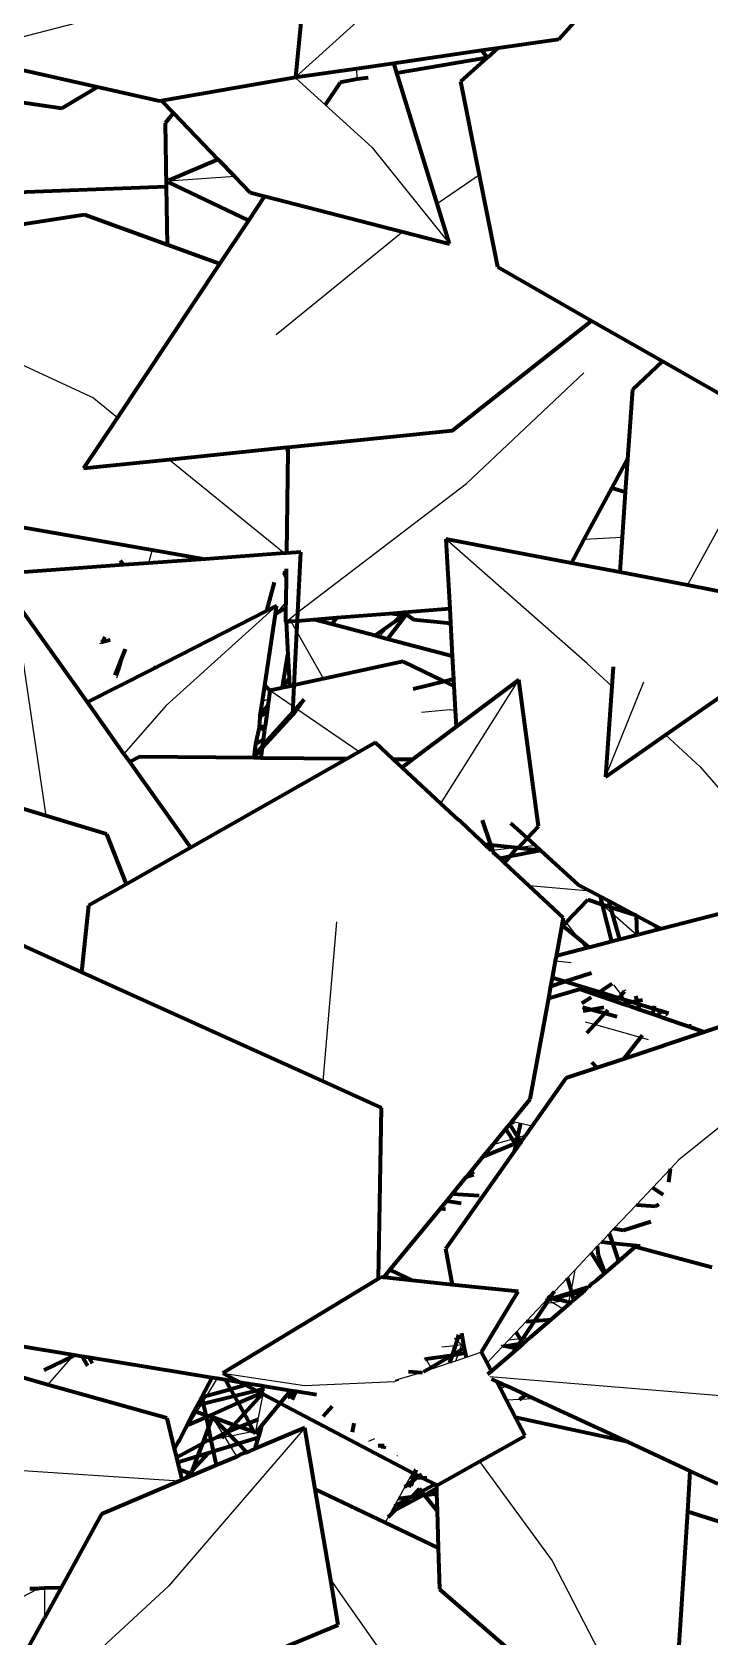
# Model space of a CAD drawing. Header units: millimetres. Extents: x 4307 to 31003, y 2809 to 20009.
# Drawn here: x 7395.3 to 7427.5, y 8134.5 to 8210.6 of the extents above; entities that cross this region are included whole.
import ezdxf

# ---------------------------------------------------------------- set-up
doc = ezdxf.new("R2010")
doc.units = ezdxf.units.MM
doc.layers.add('ProfileEdges', color=7, linetype='Continuous')

msp = doc.modelspace()

# ---------------------------------------------------------------- linework, layer by layer
for p, q in [((7414.005, 8214.081), (7407.831, 8208.481)), ((7407.085, 8213.553), (7391.661, 8209.564)), ((7409.241, 8207.168), (7407.821, 8208.454)), ((7410.744, 8208.388), (7410.73, 8208.902)), ((7410.744, 8208.388), (7410.745, 8208.362)), ((7411.441, 8205.173), (7409.241, 8207.168)), ((7411.441, 8205.173), (7415.128, 8200.581)), ((7404.949, 8203.771), (7401.827, 8203.553)), ((7416.533, 8203.836), (7414.542, 8202.478)), ((7412.908, 8201.153), (7406.905, 8196.274)), ((7398.26, 8193.262), (7391.427, 8196.448)), ((7415.936, 8189.218), (7421.501, 8194.469)), ((7398.26, 8193.262), (7399.382, 8192.351)), ((7401.833, 8190.362), (7407.31, 8185.916)), ((7426.417, 8184.392), (7429.475, 8190.019)), ((7407.937, 8183.113), (7415.936, 8189.218)), ((7421.649, 8180.688), (7414.958, 8186.587)), ((7421.518, 8186.579), (7423.315, 8186.681)), ((7401.032, 8186.077), (7400.86, 8185.443)), ((7396.003, 8173.464), (7394.483, 8183.735)), ((7406.93, 8183.419), (7401.691, 8178.696)), ((7407.363, 8183.598), (7406.872, 8183.027)), ((7407.388, 8182.668), (7407.937, 8183.113)), ((7407.613, 8182.686), (7407.892, 8182.188)), ((7412.336, 8182.537), (7411.794, 8181.95)), ((7412.761, 8182.998), (7412.336, 8182.537)), ((7412.859, 8183.104), (7412.761, 8182.998)), ((7407.892, 8182.188), (7409.148, 8179.952)), ((7399.774, 8181.372), (7399.489, 8180.375)), ((7399.489, 8180.375), (7399.341, 8179.997)), ((7401.159, 8180.58), (7400.934, 8180.36)), ((7421.649, 8180.688), (7422.825, 8179.614)), ((7407.72, 8178.641), (7406.614, 8179.4)), ((7414.716, 8174.049), (7418.41, 8179.907)), ((7422.528, 8175.313), (7424.338, 8179.82)), ((7401.691, 8178.696), (7399.697, 8176.408)), ((7406.256, 8178.902), (7406.561, 8179.014)), ((7407.844, 8178.556), (7407.72, 8178.641)), ((7407.894, 8178.522), (7407.844, 8178.556)), ((7410.85, 8176.493), (7407.894, 8178.522)), ((7413.792, 8178.372), (7415.121, 8178.497)), ((7415.121, 8178.497), (7415.397, 8178.472)), ((7406.113, 8177.651), (7406.378, 8177.676)), ((7425.366, 8177.295), (7427.013, 8175.791)), ((7406.003, 8176.408), (7405.877, 8176.361)), ((7406.215, 8176.486), (7406.003, 8176.408)), ((7427.013, 8175.791), (7432.306, 8169.653)), ((7418.336, 8171.954), (7417.16, 8171.823)), ((7419.194, 8172.049), (7418.387, 8171.949)), ((7421.813, 8169.887), (7418.909, 8170.139)), ((7422.855, 8168.817), (7422.524, 8169.108)), ((7424.003, 8167.802), (7422.855, 8168.817)), ((7409.768, 8168.439), (7409.118, 8160.88)), ((7420.654, 8168.404), (7420.51, 8168.542)), ((7420.705, 8168.355), (7420.654, 8168.404)), ((7421.266, 8167.619), (7420.705, 8168.355)), ((7421.6, 8167.18), (7421.266, 8167.619)), ((7420.153, 8166.587), (7420.891, 8166.514)), ((7423.277, 8164.979), (7422.917, 8165.452)), ((7423.479, 8164.714), (7423.277, 8164.979)), ((7423.563, 8164.604), (7423.479, 8164.714)), ((7423.707, 8164.414), (7423.563, 8164.604)), ((7421.998, 8163.561), (7421.556, 8163.685)), ((7424.178, 8162.954), (7421.998, 8163.561)), ((7425.507, 8164.093), (7425.276, 8163.875)), ((7424.558, 8162.848), (7424.178, 8162.954)), ((7433.325, 8163.079), (7426.003, 8157.146)), ((7418.092, 8158.98), (7418.197, 8158.957)), ((7418.197, 8158.957), (7418.498, 8158.889)), ((7418.498, 8158.889), (7419.053, 8158.764)), ((7418.116, 8158.133), (7417.174, 8157.863)), ((7418.34, 8158.197), (7418.116, 8158.133)), ((7418.386, 8158.21), (7418.34, 8158.197)), ((7418.732, 8158.309), (7418.386, 8158.21)), ((7424.748, 8155.819), (7425.605, 8156.726)), ((7425.605, 8156.726), (7426.003, 8157.146)), ((7416.266, 8156.46), (7416.062, 8156.51)), ((7423.986, 8155.014), (7424.748, 8155.819)), ((7422.922, 8153.888), (7423.986, 8155.014)), ((7422.328, 8153.261), (7422.71, 8153.664)), ((7422.71, 8153.664), (7422.922, 8153.888)), ((7421.066, 8151.926), (7421.846, 8152.75)), ((7421.846, 8152.75), (7422.132, 8153.052)), ((7422.132, 8153.052), (7422.328, 8153.261)), ((7412.126, 8151.719), (7412.323, 8151.535)), ((7420.102, 8150.907), (7420.718, 8151.557)), ((7420.718, 8151.557), (7421.066, 8151.926)), ((7421.066, 8151.926), (7420.888, 8150.983)), ((7419.567, 8150.34), (7419.697, 8150.478)), ((7419.992, 8150.384), (7419.841, 8150.523)), ((7419.992, 8150.384), (7420.51, 8150.481)), ((7420.689, 8150.457), (7420.791, 8150.468)), ((7420.791, 8150.468), (7420.778, 8150.403)), ((7420.849, 8150.775), (7420.791, 8150.468)), ((7420.791, 8150.468), (7421.002, 8150.489)), ((7420.861, 8150.84), (7420.849, 8150.775)), ((7420.888, 8150.983), (7420.861, 8150.84)), ((7418.765, 8149.493), (7419.567, 8150.34)), ((7419.567, 8150.34), (7419.728, 8150.357)), ((7419.728, 8150.357), (7419.992, 8150.384)), ((7420.508, 8150.063), (7419.992, 8150.384)), ((7420.778, 8150.403), (7420.754, 8150.276)), ((7417.922, 8148.601), (7418.286, 8148.986)), ((7418.286, 8148.986), (7418.765, 8149.493)), ((7415.406, 8148.336), (7414.77, 8148.269)), ((7415.357, 8148.697), (7415.483, 8148.58)), ((7415.702, 8148.375), (7415.406, 8148.336)), ((7415.483, 8148.58), (7415.702, 8148.375)), ((7415.702, 8148.375), (7415.593, 8148.085)), ((7415.765, 8148.546), (7415.702, 8148.375)), ((7415.702, 8148.375), (7415.734, 8148.345)), ((7415.797, 8148.377), (7415.734, 8148.345)), ((7415.827, 8148.222), (7415.734, 8148.345)), ((7416.908, 8147.529), (7417.629, 8148.291)), ((7417.666, 8148.33), (7417.922, 8148.601)), ((7418.485, 8148.661), (7417.922, 8148.601)), ((7418.581, 8148.671), (7418.485, 8148.661)), ((7418.942, 8148.709), (7418.581, 8148.671)), ((7396.091, 8146.485), (7397.279, 8147.847)), ((7414.007, 8147.713), (7414.238, 8147.295)), ((7415.149, 8147.519), (7414.277, 8147.225)), ((7415.414, 8147.608), (7415.149, 8147.519)), ((7415.539, 8147.942), (7415.414, 8147.608)), ((7415.912, 8147.775), (7415.414, 8147.608)), ((7415.593, 8148.085), (7415.539, 8147.942)), ((7416.649, 8148.024), (7415.912, 8147.775)), ((7404.111, 8146.793), (7403.605, 8145.961)), ((7404.381, 8147.04), (7408.251, 8146.447)), ((7408.251, 8146.447), (7412.53, 8146.637)), ((7412.625, 8146.668), (7412.53, 8146.637)), ((7413.826, 8147.073), (7412.633, 8146.712)), ((7413.901, 8147.098), (7413.826, 8147.073)), ((7414.277, 8147.225), (7413.901, 8147.098)), ((7414.238, 8147.295), (7414.277, 8147.225)), ((7417.037, 8146.873), (7431.25, 8145.711)), ((7403.605, 8145.961), (7403.447, 8145.702)), ((7406.058, 8144.839), (7406.296, 8146.035)), ((7406.296, 8146.035), (7406.318, 8146.146)), ((7406.318, 8146.146), (7406.347, 8146.291)), ((7406.347, 8146.291), (7406.356, 8146.333)), ((7406.356, 8146.333), (7406.373, 8146.421)), ((7417.541, 8146.315), (7417.828, 8146.43)), ((7403.139, 8145.196), (7402.778, 8144.601)), ((7403.359, 8145.557), (7403.139, 8145.196)), ((7403.447, 8145.702), (7403.359, 8145.557)), ((7418.446, 8145.783), (7417.835, 8145.751)), ((7419.148, 8145.818), (7418.446, 8145.783)), ((7408.273, 8144.449), (7401.812, 8136.934)), ((7402.778, 8144.601), (7402.339, 8143.88)), ((7403.899, 8144.934), (7404.385, 8144.141)), ((7405.948, 8144.29), (7406.058, 8144.839)), ((7404.336, 8143.967), (7403.835, 8143.866)), ((7404.475, 8143.995), (7404.336, 8143.967)), ((7404.385, 8144.141), (7404.429, 8144.07)), ((7404.429, 8144.07), (7404.475, 8143.995)), ((7404.766, 8144.053), (7404.475, 8143.995)), ((7404.475, 8143.995), (7404.729, 8143.581)), ((7404.729, 8143.581), (7405.041, 8143.074)), ((7405.833, 8144.267), (7404.766, 8144.053)), ((7405.948, 8144.29), (7405.833, 8144.267)), ((7405.925, 8144.174), (7405.948, 8144.29)), ((7406.163, 8144.333), (7406.035, 8144.307)), ((7411.309, 8143.817), (7411.589, 8143.93)), ((7412.66, 8143.122), (7412.623, 8143.11)), ((7416.545, 8142.841), (7419.992, 8138.141)), ((7402.313, 8141.914), (7389.499, 8142.771)), ((7413.262, 8142.101), (7413.078, 8141.769)), ((7413.381, 8142.315), (7413.262, 8142.101)), ((7413.484, 8142.501), (7413.381, 8142.315)), ((7413.008, 8141.642), (7412.704, 8141.095)), ((7413.078, 8141.769), (7413.008, 8141.642)), ((7412.46, 8140.654), (7412.212, 8140.208)), ((7412.501, 8140.729), (7412.46, 8140.654)), ((7412.704, 8141.095), (7412.501, 8140.729)), ((7412.212, 8140.208), (7412.075, 8139.96)), ((7419.992, 8138.141), (7425.586, 8127.311)), ((7401.812, 8136.934), (7391.618, 8127.552)), ((7394.852, 8136.413), (7395.61, 8136.806)), ((7395.922, 8136.841), (7395.929, 8135.417)), ((7409.497, 8137.221), (7413.869, 8131.014))]:
    msp.add_line(p, q)
at = {"layer": 'ProfileEdges', "lineweight": 211}
for p, q in [((7420.316, 8210.294), (7424.565, 8215.077)), ((7408.327, 8213.653), (7407.831, 8208.481)), ((7416.651, 8209.762), (7417.431, 8209.875)), ((7417.431, 8209.875), (7416.926, 8209.426)), ((7417.431, 8209.875), (7420.316, 8210.294)), ((7410.73, 8208.902), (7412.481, 8209.156)), ((7412.481, 8209.156), (7416.651, 8209.762)), ((7412.627, 8208.681), (7412.481, 8209.156)), ((7416.902, 8209.405), (7412.627, 8208.681)), ((7416.902, 8209.405), (7415.645, 8208.288)), ((7416.926, 8209.426), (7416.651, 8209.762)), ((7416.926, 8209.426), (7416.902, 8209.405)), ((7394.786, 8208.858), (7398.443, 8208.031)), ((7401.477, 8207.381), (7407.831, 8208.481)), ((7407.831, 8208.481), (7410.73, 8208.902)), ((7410.744, 8208.388), (7409.945, 8208.227)), ((7411.277, 8208.452), (7410.744, 8208.388)), ((7414.542, 8202.478), (7412.627, 8208.681)), ((7415.645, 8208.288), (7416.533, 8203.836)), ((7396.752, 8207.011), (7398.443, 8208.031)), ((7398.443, 8208.031), (7401.388, 8207.366)), ((7409.945, 8208.227), (7409.241, 8207.168)), ((7394.496, 8207.347), (7396.752, 8207.011)), ((7401.388, 8207.366), (7401.477, 8207.381)), ((7401.477, 8207.381), (7402.039, 8206.796)), ((7402.039, 8206.796), (7401.648, 8206.312)), ((7402.039, 8206.796), (7404.163, 8204.588)), ((7401.648, 8206.312), (7401.699, 8203.281)), ((7404.163, 8204.588), (7401.819, 8203.587)), ((7404.163, 8204.588), (7404.949, 8203.771)), ((7404.949, 8203.771), (7405.674, 8203.018)), ((7416.533, 8203.836), (7417.401, 8199.486)), ((7401.699, 8203.281), (7394.216, 8203.009)), ((7401.699, 8203.281), (7401.745, 8200.535)), ((7401.786, 8203.514), (7405.594, 8201.687)), ((7405.674, 8203.018), (7406.361, 8202.841)), ((7406.361, 8202.841), (7405.594, 8201.687)), ((7406.361, 8202.841), (7412.908, 8201.153)), ((7415.128, 8200.581), (7414.542, 8202.478)), ((7397.822, 8201.956), (7393.327, 8201.257)), ((7401.745, 8200.535), (7397.822, 8201.956)), ((7405.594, 8201.687), (7404.228, 8199.635)), ((7412.908, 8201.153), (7415.128, 8200.581)), ((7404.228, 8199.635), (7401.745, 8200.535)), ((7404.228, 8199.635), (7399.382, 8192.351)), ((7417.401, 8199.486), (7421.86, 8196.941)), ((7415.273, 8191.739), (7421.86, 8196.941)), ((7421.86, 8196.941), (7425.221, 8195.024)), ((7425.221, 8195.024), (7423.799, 8193.67)), ((7425.221, 8195.024), (7429.586, 8192.534)), ((7423.799, 8193.67), (7423.57, 8190.371)), ((7399.382, 8192.351), (7397.781, 8189.946)), ((7407.474, 8190.94), (7415.273, 8191.739)), ((7401.833, 8190.362), (7407.433, 8190.936)), ((7407.471, 8190.758), (7407.398, 8185.922)), ((7407.433, 8190.936), (7407.474, 8190.94)), ((7407.471, 8190.758), (7407.433, 8190.936)), ((7407.474, 8190.94), (7407.471, 8190.758)), ((7397.781, 8189.946), (7401.833, 8190.362)), ((7422.825, 8188.995), (7423.57, 8190.371)), ((7423.57, 8190.371), (7423.462, 8188.812)), ((7421.518, 8186.579), (7422.825, 8188.995)), ((7423.462, 8188.812), (7422.825, 8188.995)), ((7423.462, 8188.812), (7423.315, 8186.681)), ((7394.689, 8187.176), (7401.032, 8186.077)), ((7420.905, 8185.448), (7414.958, 8186.587)), ((7414.958, 8186.587), (7415.137, 8183.286)), ((7420.905, 8185.448), (7421.518, 8186.579)), ((7423.315, 8186.681), (7423.199, 8185.008)), ((7399.695, 8185.358), (7399.51, 8185.559)), ((7400.86, 8185.443), (7399.695, 8185.358)), ((7403.553, 8185.64), (7400.86, 8185.443)), ((7401.032, 8186.077), (7403.553, 8185.64)), ((7407.31, 8185.916), (7403.553, 8185.64)), ((7407.398, 8185.922), (7407.31, 8185.916)), ((7408.076, 8185.972), (7407.398, 8185.922)), ((7407.937, 8183.113), (7408.076, 8185.972)), ((7423.199, 8185.008), (7420.905, 8185.448)), ((7399.695, 8185.358), (7392.63, 8184.84)), ((7407.232, 8185.003), (7407.306, 8184.99)), ((7407.381, 8184.791), (7407.306, 8184.99)), ((7407.306, 8184.99), (7407.384, 8184.977)), ((7407.381, 8184.791), (7407.363, 8183.598)), ((7407.384, 8184.977), (7407.381, 8184.791)), ((7407.387, 8185.181), (7407.384, 8184.977)), ((7426.417, 8184.392), (7423.199, 8185.008)), ((7406.472, 8183.185), (7406.829, 8184.54)), ((7428.894, 8183.917), (7426.417, 8184.392)), ((7397.963, 8178.845), (7394.483, 8183.735)), ((7406.472, 8183.185), (7400.934, 8180.36)), ((7406.93, 8183.419), (7406.472, 8183.185)), ((7406.872, 8183.027), (7406.93, 8183.419)), ((7407.359, 8183.301), (7406.872, 8183.027)), ((7407.359, 8183.301), (7407.349, 8182.665)), ((7407.363, 8183.598), (7407.359, 8183.301)), ((7412.962, 8183.113), (7415.137, 8183.286)), ((7415.137, 8183.286), (7415.174, 8182.595)), ((7406.367, 8179.645), (7406.872, 8183.027)), ((7407.349, 8182.665), (7407.388, 8182.668)), ((7407.388, 8182.668), (7407.613, 8182.686)), ((7407.388, 8182.668), (7407.467, 8181.108)), ((7407.613, 8182.686), (7407.918, 8182.71)), ((7407.892, 8182.188), (7407.918, 8182.71)), ((7407.918, 8182.71), (7407.937, 8183.113)), ((7407.918, 8182.71), (7408.699, 8182.772)), ((7408.699, 8182.772), (7409.787, 8182.859)), ((7409.543, 8182.548), (7408.699, 8182.772)), ((7409.787, 8182.859), (7409.543, 8182.548)), ((7411.582, 8182.006), (7409.543, 8182.548)), ((7409.787, 8182.859), (7412.283, 8183.058)), ((7411.582, 8182.006), (7412.336, 8182.537)), ((7412.191, 8181.844), (7413.046, 8182.961)), ((7412.283, 8183.058), (7412.859, 8183.104)), ((7412.761, 8182.998), (7412.283, 8183.058)), ((7412.336, 8182.537), (7412.814, 8182.874)), ((7412.836, 8182.988), (7412.761, 8182.998)), ((7412.814, 8182.874), (7412.836, 8182.988)), ((7412.836, 8182.988), (7412.859, 8183.104)), ((7413.046, 8182.961), (7412.836, 8182.988)), ((7412.859, 8183.104), (7412.962, 8183.113)), ((7412.962, 8183.113), (7413.089, 8183.018)), ((7413.046, 8182.961), (7413.089, 8183.018)), ((7413.19, 8182.943), (7413.046, 8182.961)), ((7413.089, 8183.018), (7413.19, 8182.943)), ((7413.19, 8182.943), (7413.415, 8182.776)), ((7413.415, 8182.776), (7415.174, 8182.595)), ((7415.174, 8182.595), (7415.259, 8181.028)), ((7398.665, 8181.69), (7398.619, 8181.678)), ((7398.619, 8181.678), (7398.636, 8181.637)), ((7398.796, 8181.931), (7398.665, 8181.69)), ((7399.046, 8181.788), (7398.665, 8181.69)), ((7407.769, 8179.652), (7407.892, 8182.188)), ((7411.794, 8181.95), (7411.582, 8182.006)), ((7412.191, 8181.844), (7411.794, 8181.95)), ((7415.259, 8181.028), (7412.191, 8181.844)), ((7425.366, 8177.295), (7431.716, 8181.73)), ((7399.284, 8180.131), (7399.774, 8181.372)), ((7407.204, 8179.569), (7407.467, 8181.108)), ((7407.467, 8181.108), (7407.524, 8179.977)), ((7415.259, 8181.028), (7415.318, 8179.939)), ((7400.934, 8180.36), (7397.963, 8178.845)), ((7412.924, 8180.773), (7409.148, 8179.952)), ((7414.887, 8179.832), (7412.924, 8180.773)), ((7422.889, 8180.53), (7422.825, 8179.614)), ((7406.256, 8178.902), (7406.367, 8179.645)), ((7406.614, 8179.4), (7406.367, 8179.645)), ((7406.614, 8179.4), (7406.561, 8179.014)), ((7407.165, 8179.52), (7406.614, 8179.4)), ((7407.204, 8179.569), (7407.165, 8179.52)), ((7407.196, 8179.527), (7407.165, 8179.52)), ((7407.543, 8179.602), (7407.196, 8179.527)), ((7407.196, 8179.527), (7407.204, 8179.569)), ((7407.524, 8179.977), (7407.204, 8179.569)), ((7407.524, 8179.977), (7407.543, 8179.602)), ((7407.769, 8179.652), (7407.543, 8179.602)), ((7407.72, 8178.641), (7407.769, 8179.652)), ((7409.148, 8179.952), (7407.769, 8179.652)), ((7414.887, 8179.832), (7413.398, 8179.462)), ((7415.318, 8179.939), (7414.887, 8179.832)), ((7415.335, 8179.617), (7414.887, 8179.832)), ((7415.318, 8179.939), (7415.335, 8179.617)), ((7415.335, 8179.617), (7415.397, 8178.472)), ((7418.41, 8179.907), (7415.44, 8177.681)), ((7419.346, 8172.979), (7418.41, 8179.907)), ((7422.825, 8179.614), (7422.528, 8175.313)), ((7399.697, 8176.408), (7397.963, 8178.845)), ((7406.157, 8178.236), (7406.256, 8178.902)), ((7406.517, 8178.695), (7406.157, 8178.236)), ((7406.517, 8178.695), (7406.477, 8178.406)), ((7406.561, 8179.014), (7406.517, 8178.695)), ((7407.709, 8178.405), (7407.72, 8178.641)), ((7407.844, 8178.556), (7408.227, 8178.983)), ((7408.227, 8178.983), (7407.894, 8178.522)), ((7406.113, 8177.651), (7406.147, 8178.173)), ((7406.147, 8178.173), (7406.477, 8178.406)), ((7406.147, 8178.173), (7406.157, 8178.236)), ((7407.702, 8178.256), (7406.239, 8176.665)), ((7406.376, 8176.918), (7407.709, 8178.405)), ((7406.477, 8178.406), (7406.383, 8177.718)), ((7407.894, 8178.522), (7407.702, 8178.256)), ((7407.702, 8178.256), (7407.709, 8178.405)), ((7407.709, 8178.405), (7407.844, 8178.556)), ((7415.397, 8178.472), (7415.44, 8177.681)), ((7405.953, 8176.872), (7406.113, 8177.651)), ((7405.953, 8176.872), (7406.296, 8177.079)), ((7406.383, 8177.718), (7406.113, 8177.651)), ((7406.113, 8177.651), (7406.357, 8177.524)), ((7406.296, 8177.079), (7406.256, 8176.785)), ((7406.357, 8177.524), (7406.296, 8177.079)), ((7406.378, 8177.676), (7406.357, 8177.524)), ((7406.383, 8177.718), (7406.378, 8177.676)), ((7415.44, 8177.681), (7413.371, 8176.13)), ((7422.528, 8175.313), (7425.366, 8177.295)), ((7399.973, 8176.02), (7399.697, 8176.408)), ((7406.003, 8176.408), (7405.861, 8176.253)), ((7405.861, 8176.253), (7405.877, 8176.361)), ((7405.877, 8176.361), (7405.953, 8176.872)), ((7405.877, 8176.361), (7406.256, 8176.785)), ((7406.239, 8176.665), (7406.003, 8176.408)), ((7406.215, 8176.486), (7406.176, 8176.204)), ((7406.239, 8176.665), (7406.215, 8176.486)), ((7406.256, 8176.785), (7406.239, 8176.665)), ((7410.85, 8176.493), (7410.267, 8176.162)), ((7411.624, 8176.933), (7410.85, 8176.493)), ((7412.475, 8176.139), (7411.624, 8176.933)), ((7400.431, 8176.263), (7399.973, 8176.02)), ((7402.865, 8171.956), (7399.973, 8176.02)), ((7405.854, 8176.207), (7400.431, 8176.263)), ((7410.267, 8176.162), (7402.865, 8171.956)), ((7405.854, 8176.207), (7405.861, 8176.253)), ((7406.176, 8176.204), (7405.854, 8176.207)), ((7410.267, 8176.162), (7406.176, 8176.204)), ((7413.371, 8176.13), (7412.475, 8176.139)), ((7412.88, 8175.761), (7412.475, 8176.139)), ((7413.371, 8176.13), (7412.88, 8175.761)), ((7414.716, 8174.049), (7412.88, 8175.761)), ((7396.003, 8173.464), (7390.816, 8175.031)), ((7415.566, 8173.257), (7414.716, 8174.049)), ((7398.89, 8172.592), (7396.003, 8173.464)), ((7415.665, 8173.188), (7415.566, 8173.257)), ((7399.815, 8170.223), (7398.89, 8172.592)), ((7416.59, 8172.301), (7415.665, 8173.188)), ((7416.677, 8173.252), (7417.071, 8172.086)), ((7418.022, 8173.114), (7418.807, 8172.401)), ((7418.807, 8172.401), (7419.346, 8172.979)), ((7402.865, 8171.956), (7399.815, 8170.223)), ((7416.789, 8172.116), (7416.59, 8172.301)), ((7416.789, 8172.116), (7417.071, 8172.086)), ((7417.109, 8171.818), (7416.789, 8172.116)), ((7417.071, 8172.086), (7417.16, 8171.823)), ((7417.071, 8172.086), (7418.336, 8171.954)), ((7417.16, 8171.823), (7417.109, 8171.818)), ((7417.16, 8171.823), (7417.187, 8171.745)), ((7417.522, 8171.432), (7417.187, 8171.745)), ((7417.995, 8171.528), (7418.336, 8171.954)), ((7419.445, 8171.821), (7417.995, 8171.528)), ((7418.336, 8171.954), (7418.387, 8171.949)), ((7418.387, 8171.949), (7418.807, 8172.401)), ((7418.387, 8171.949), (7419.423, 8171.841)), ((7418.807, 8172.401), (7419.194, 8172.049)), ((7419.194, 8172.049), (7419.423, 8171.841)), ((7419.423, 8171.841), (7419.445, 8171.821)), ((7419.445, 8171.821), (7421.233, 8170.195)), ((7417.995, 8171.528), (7417.522, 8171.432)), ((7417.727, 8171.241), (7417.522, 8171.432)), ((7417.727, 8171.241), (7417.995, 8171.528)), ((7418.909, 8170.139), (7417.727, 8171.241)), ((7399.815, 8170.223), (7398.022, 8169.204)), ((7397.688, 8166.049), (7389.526, 8169.74)), ((7420.526, 8168.631), (7418.909, 8170.139)), ((7421.68, 8169.476), (7420.654, 8168.404)), ((7421.233, 8170.195), (7421.813, 8169.887)), ((7422.381, 8169.245), (7421.68, 8169.476)), ((7421.813, 8169.887), (7422.281, 8169.638)), ((7422.381, 8169.245), (7422.281, 8169.638)), ((7422.281, 8169.638), (7422.683, 8169.425)), ((7398.022, 8169.204), (7397.688, 8166.049)), ((7422.825, 8167.497), (7422.381, 8169.245)), ((7422.77, 8169.117), (7422.381, 8169.245)), ((7422.77, 8169.117), (7422.683, 8169.425)), ((7422.683, 8169.425), (7423.969, 8168.742)), ((7422.855, 8168.817), (7422.77, 8169.117)), ((7423.969, 8168.742), (7422.77, 8169.117)), ((7423.2, 8167.594), (7422.855, 8168.817)), ((7423.969, 8168.742), (7424.003, 8167.802)), ((7423.969, 8168.742), (7424.89, 8168.253)), ((7428.551, 8168.98), (7425.17, 8168.104)), ((7420.192, 8166.8), (7420.445, 8168.186)), ((7420.445, 8168.186), (7420.463, 8168.287)), ((7420.507, 8168.251), (7420.445, 8168.186)), ((7420.463, 8168.287), (7420.51, 8168.542)), ((7420.507, 8168.251), (7420.463, 8168.287)), ((7420.654, 8168.404), (7420.507, 8168.251)), ((7421.266, 8167.619), (7420.507, 8168.251)), ((7420.51, 8168.542), (7420.526, 8168.631)), ((7424.986, 8168.057), (7424.003, 8167.802)), ((7424.986, 8168.057), (7424.89, 8168.253)), ((7424.89, 8168.253), (7425.17, 8168.104)), ((7425.17, 8168.104), (7424.986, 8168.057)), ((7421.6, 8167.18), (7420.276, 8166.837)), ((7421.747, 8167.218), (7421.266, 8167.619)), ((7421.747, 8167.218), (7421.6, 8167.18)), ((7422.825, 8167.497), (7421.747, 8167.218)), ((7423.2, 8167.594), (7422.825, 8167.497)), ((7424.003, 8167.802), (7423.2, 8167.594)), ((7420.005, 8165.777), (7420.153, 8166.587)), ((7420.153, 8166.587), (7420.192, 8166.8)), ((7420.276, 8166.837), (7420.192, 8166.8)), ((7409.118, 8160.88), (7397.688, 8166.049)), ((7419.934, 8165.388), (7420.005, 8165.777)), ((7420.585, 8165.599), (7420.005, 8165.777)), ((7420.585, 8165.599), (7421.853, 8166.01)), ((7434.826, 8165.757), (7427.205, 8163.211)), ((7419.831, 8164.82), (7419.934, 8165.388)), ((7419.831, 8164.82), (7421.294, 8165.244)), ((7419.934, 8165.388), (7420.585, 8165.599)), ((7422.232, 8165.095), (7420.585, 8165.599)), ((7422.057, 8164.982), (7421.294, 8165.244)), ((7422.232, 8165.095), (7422.057, 8164.982)), ((7422.99, 8164.661), (7422.057, 8164.982)), ((7422.844, 8165.49), (7422.232, 8165.095)), ((7423.133, 8164.82), (7422.232, 8165.095)), ((7423.133, 8164.82), (7423.277, 8164.979)), ((7423.277, 8164.979), (7423.423, 8165.141)), ((7423.423, 8165.141), (7423.41, 8165.193)), ((7424.021, 8164.689), (7423.961, 8164.904)), ((7418.957, 8160.033), (7419.831, 8164.82)), ((7421.841, 8164.843), (7421.408, 8164.563)), ((7421.436, 8164.395), (7421.838, 8164.284)), ((7421.467, 8164.215), (7421.838, 8164.284)), ((7421.838, 8164.284), (7422.448, 8164.397)), ((7421.838, 8164.284), (7422.488, 8164.105)), ((7422.488, 8164.105), (7422.631, 8164.263)), ((7422.99, 8164.661), (7423.133, 8164.82)), ((7423.298, 8164.555), (7422.99, 8164.661)), ((7423.479, 8164.714), (7423.133, 8164.82)), ((7423.298, 8164.555), (7423.563, 8164.604)), ((7423.707, 8164.414), (7423.298, 8164.555)), ((7423.734, 8164.636), (7423.479, 8164.714)), ((7423.563, 8164.604), (7423.734, 8164.636)), ((7424.141, 8164.265), (7423.707, 8164.414)), ((7423.734, 8164.636), (7424.021, 8164.689)), ((7424.065, 8164.534), (7423.734, 8164.636)), ((7424.021, 8164.689), (7424.279, 8164.737)), ((7424.065, 8164.534), (7424.021, 8164.689)), ((7424.141, 8164.265), (7424.065, 8164.534)), ((7424.8, 8164.309), (7424.065, 8164.534)), ((7424.745, 8164.057), (7424.141, 8164.265)), ((7424.8, 8164.309), (7424.745, 8164.057)), ((7424.831, 8164.448), (7424.8, 8164.309)), ((7425.16, 8164.199), (7424.8, 8164.309)), ((7425.16, 8164.199), (7424.984, 8163.975)), ((7425.203, 8164.253), (7425.16, 8164.199)), ((7425.507, 8164.093), (7425.16, 8164.199)), ((7421.643, 8163.167), (7421.998, 8163.561)), ((7421.998, 8163.561), (7422.488, 8164.105)), ((7422.488, 8164.105), (7423.063, 8163.946)), ((7424.984, 8163.975), (7424.745, 8164.057)), ((7425.276, 8163.875), (7424.984, 8163.975)), ((7426.391, 8163.491), (7425.276, 8163.875)), ((7426.391, 8163.491), (7426.593, 8163.524)), ((7427.205, 8163.211), (7426.391, 8163.491)), ((7427.205, 8163.211), (7423.37, 8161.929)), ((7424.178, 8162.954), (7423.37, 8161.929)), ((7424.265, 8163.064), (7424.178, 8162.954)), ((7423.37, 8161.929), (7422.131, 8161.516)), ((7422.131, 8161.516), (7420.646, 8161.019)), ((7421.875, 8161.784), (7422.131, 8161.516)), ((7411.906, 8159.619), (7409.118, 8160.88)), ((7420.646, 8161.019), (7419.053, 8158.764)), ((7411.754, 8151.51), (7411.906, 8159.619)), ((7418.092, 8158.98), (7418.957, 8160.033)), ((7417.796, 8158.62), (7417.983, 8158.847)), ((7417.983, 8158.847), (7418.033, 8158.908)), ((7418.355, 8158.26), (7417.983, 8158.847)), ((7418.033, 8158.908), (7418.092, 8158.98)), ((7418.033, 8158.908), (7418.197, 8158.957)), ((7418.498, 8158.889), (7418.355, 8158.26)), ((7417.174, 8157.863), (7417.796, 8158.62)), ((7418.116, 8158.133), (7417.796, 8158.62)), ((7418.248, 8157.932), (7418.116, 8158.133)), ((7418.34, 8158.197), (7418.283, 8157.947)), ((7418.355, 8158.26), (7418.34, 8158.197)), ((7418.386, 8158.21), (7418.355, 8158.26)), ((7418.517, 8158.005), (7418.386, 8158.21)), ((7418.517, 8158.005), (7418.732, 8158.309)), ((7419.053, 8158.764), (7418.732, 8158.309)), ((7418.192, 8157.545), (7414.931, 8152.928)), ((7418.248, 8157.932), (7416.688, 8157.272)), ((7416.688, 8157.272), (7417.174, 8157.863)), ((7418.272, 8157.896), (7418.192, 8157.545)), ((7418.353, 8157.773), (7418.192, 8157.545)), ((7418.283, 8157.947), (7418.248, 8157.932)), ((7418.272, 8157.896), (7418.248, 8157.932)), ((7418.353, 8157.773), (7418.272, 8157.896)), ((7418.517, 8158.005), (7418.283, 8157.947)), ((7418.517, 8158.005), (7418.353, 8157.773)), ((7416.062, 8156.51), (7416.163, 8156.632)), ((7416.163, 8156.632), (7416.688, 8157.272)), ((7416.266, 8156.46), (7416.163, 8156.632)), ((7425.522, 8156.091), (7425.605, 8156.726)), ((7415.265, 8155.54), (7415.924, 8156.342)), ((7415.924, 8156.342), (7416.062, 8156.51)), ((7415.924, 8156.342), (7416.266, 8156.46)), ((7425.25, 8155.493), (7424.748, 8155.819)), ((7414.694, 8154.845), (7414.997, 8155.214)), ((7414.997, 8155.214), (7415.265, 8155.54)), ((7414.997, 8155.214), (7415.677, 8155.1)), ((7415.265, 8155.54), (7416.538, 8155.463)), ((7423.986, 8155.014), (7424.892, 8154.959)), ((7424.892, 8154.959), (7425.046, 8155.045)), ((7412.303, 8151.935), (7414.694, 8154.845)), ((7414.943, 8154.79), (7414.694, 8154.845)), ((7423.378, 8153.812), (7424.676, 8154.234)), ((7422.864, 8153.207), (7422.71, 8153.664)), ((7422.922, 8153.888), (7423.378, 8153.812)), ((7414.931, 8152.928), (7415.255, 8151.227)), ((7422.472, 8151.761), (7421.846, 8152.75)), ((7422.132, 8153.052), (7422.174, 8152.608)), ((7422.328, 8153.261), (7422.864, 8153.207)), ((7422.864, 8153.207), (7424.15, 8153.079)), ((7423.152, 8152.349), (7422.864, 8153.207)), ((7423.936, 8153.027), (7423.152, 8152.349)), ((7427.584, 8152.04), (7423.936, 8153.027)), ((7422.174, 8152.608), (7422.493, 8151.779)), ((7423.152, 8152.349), (7422.493, 8151.779)), ((7411.754, 8151.51), (7404.381, 8147.04)), ((7411.872, 8151.582), (7411.754, 8151.51)), ((7412.001, 8151.568), (7411.872, 8151.582)), ((7412.001, 8151.568), (7412.04, 8151.615)), ((7412.03, 8151.565), (7412.001, 8151.568)), ((7412.03, 8151.565), (7412.04, 8151.615)), ((7412.323, 8151.535), (7412.03, 8151.565)), ((7412.04, 8151.615), (7412.126, 8151.719)), ((7412.126, 8151.719), (7412.303, 8151.935)), ((7412.303, 8151.935), (7413.359, 8151.426)), ((7413.359, 8151.426), (7412.323, 8151.535)), ((7415.255, 8151.227), (7413.359, 8151.426)), ((7418.379, 8150.9), (7415.255, 8151.227)), ((7420.888, 8150.983), (7420.718, 8151.557)), ((7421.832, 8151.253), (7421.714, 8151.105)), ((7421.832, 8151.253), (7422.065, 8151.409)), ((7422.472, 8151.761), (7422.065, 8151.409)), ((7422.493, 8151.779), (7422.472, 8151.761)), ((7416.649, 8148.024), (7418.379, 8150.9)), ((7419.697, 8150.478), (7419.786, 8150.512)), ((7419.786, 8150.512), (7419.728, 8150.357)), ((7419.786, 8150.512), (7419.792, 8150.578)), ((7419.786, 8150.512), (7419.841, 8150.523)), ((7419.792, 8150.578), (7419.876, 8150.667)), ((7419.871, 8150.567), (7419.792, 8150.578)), ((7419.841, 8150.523), (7419.871, 8150.567)), ((7419.95, 8150.557), (7419.871, 8150.567)), ((7419.876, 8150.667), (7420.102, 8150.907)), ((7419.876, 8150.667), (7420.097, 8150.602)), ((7419.95, 8150.557), (7420.097, 8150.602)), ((7420.51, 8150.481), (7419.95, 8150.557)), ((7420.861, 8150.84), (7420.097, 8150.602)), ((7420.097, 8150.602), (7420.849, 8150.775)), ((7420.097, 8150.602), (7420.51, 8150.481)), ((7420.51, 8150.481), (7420.618, 8150.45)), ((7420.618, 8150.45), (7420.689, 8150.457)), ((7420.689, 8150.457), (7420.778, 8150.403)), ((7420.849, 8150.775), (7420.943, 8150.798)), ((7420.924, 8150.86), (7420.861, 8150.84)), ((7420.87, 8150.376), (7421.002, 8150.489)), ((7420.924, 8150.86), (7420.888, 8150.983)), ((7421.674, 8151.093), (7420.924, 8150.86)), ((7420.943, 8150.798), (7420.924, 8150.86)), ((7420.943, 8150.798), (7421.524, 8150.941)), ((7421.027, 8150.512), (7420.943, 8150.798)), ((7421.027, 8150.512), (7421.002, 8150.489)), ((7421.524, 8150.941), (7421.027, 8150.512)), ((7421.674, 8151.093), (7421.524, 8150.941)), ((7421.714, 8151.105), (7421.674, 8151.093)), ((7419.728, 8150.357), (7419.16, 8149.522)), ((7420.508, 8150.063), (7419.951, 8149.581)), ((7420.754, 8150.276), (7420.508, 8150.063)), ((7420.87, 8150.376), (7420.754, 8150.276)), ((7420.778, 8150.403), (7420.87, 8150.376)), ((7415.69, 8148.94), (7415.732, 8148.719)), ((7418.485, 8148.661), (7418.286, 8148.986)), ((7419.16, 8149.522), (7418.581, 8148.671)), ((7418.765, 8149.493), (7419.16, 8149.522)), ((7419.951, 8149.581), (7418.942, 8148.709)), ((7419.16, 8149.522), (7419.951, 8149.581)), ((7394.765, 8148.329), (7397.332, 8147.907)), ((7415.268, 8147.895), (7415.406, 8148.336)), ((7415.406, 8148.336), (7415.483, 8148.58)), ((7415.539, 8148.758), (7415.462, 8148.774)), ((7415.483, 8148.58), (7415.539, 8148.758)), ((7415.539, 8148.758), (7415.569, 8148.851)), ((7415.732, 8148.719), (7415.539, 8148.758)), ((7415.827, 8148.222), (7415.593, 8148.085)), ((7415.732, 8148.719), (7415.765, 8148.546)), ((7415.765, 8148.546), (7415.797, 8148.377)), ((7415.797, 8148.377), (7415.827, 8148.222)), ((7415.827, 8148.222), (7415.87, 8147.997)), ((7417.629, 8148.291), (7417.666, 8148.33)), ((7417.755, 8148.312), (7417.666, 8148.33)), ((7417.755, 8148.312), (7418.411, 8148.422)), ((7418.267, 8148.209), (7417.755, 8148.312)), ((7418.267, 8148.209), (7418.126, 8148.004)), ((7418.346, 8148.193), (7418.126, 8148.004)), ((7418.411, 8148.422), (7418.267, 8148.209)), ((7418.346, 8148.193), (7418.267, 8148.209)), ((7418.624, 8148.434), (7418.346, 8148.193)), ((7418.527, 8148.592), (7418.411, 8148.422)), ((7418.411, 8148.422), (7418.624, 8148.434)), ((7418.527, 8148.592), (7418.485, 8148.661)), ((7418.581, 8148.671), (7418.527, 8148.592)), ((7418.624, 8148.434), (7418.527, 8148.592)), ((7418.624, 8148.434), (7418.942, 8148.709)), ((7396.091, 8146.485), (7391.421, 8147.815)), ((7397.279, 8147.847), (7395.902, 8147.172)), ((7397.279, 8147.847), (7397.332, 8147.907)), ((7397.332, 8147.907), (7397.704, 8147.846)), ((7397.704, 8147.846), (7397.972, 8147.388)), ((7397.704, 8147.846), (7398.032, 8147.792)), ((7398.032, 8147.792), (7398.185, 8147.514)), ((7398.032, 8147.792), (7403.87, 8146.832)), ((7413.958, 8147.677), (7414.007, 8147.713)), ((7414.007, 8147.713), (7415.268, 8147.895)), ((7415.268, 8147.895), (7414.238, 8147.295)), ((7415.149, 8147.519), (7415.268, 8147.895)), ((7415.593, 8148.085), (7415.268, 8147.895)), ((7415.268, 8147.895), (7415.539, 8147.942)), ((7415.539, 8147.942), (7415.87, 8147.997)), ((7415.87, 8147.997), (7415.912, 8147.775)), ((7416.908, 8147.529), (7416.649, 8148.024)), ((7417.116, 8147.13), (7416.908, 8147.529)), ((7418.126, 8148.004), (7417.116, 8147.13)), ((7403.398, 8145.932), (7403.87, 8146.832)), ((7403.87, 8146.832), (7404.111, 8146.793)), ((7404.111, 8146.793), (7404.493, 8146.73)), ((7404.381, 8147.04), (7405.19, 8146.615)), ((7404.493, 8146.73), (7405.19, 8146.615)), ((7404.493, 8146.73), (7404.746, 8146.278)), ((7412.633, 8146.712), (7412.625, 8146.668)), ((7413.181, 8147.111), (7413.826, 8147.073)), ((7414.238, 8147.295), (7413.901, 8147.098)), ((7417.116, 8147.13), (7416.929, 8146.968)), ((7417.122, 8146.758), (7417.37, 8146.643)), ((7417.457, 8146.477), (7417.37, 8146.643)), ((7417.37, 8146.643), (7417.643, 8146.516)), ((7401.737, 8144.901), (7396.091, 8146.485)), ((7403.178, 8145.512), (7403.38, 8145.899)), ((7403.38, 8145.899), (7403.398, 8145.932)), ((7403.447, 8145.702), (7403.38, 8145.899)), ((7403.398, 8145.932), (7403.605, 8145.961)), ((7404.934, 8145.944), (7403.472, 8145.584)), ((7403.605, 8145.961), (7404.746, 8146.278)), ((7404.746, 8146.278), (7405.457, 8146.475)), ((7404.746, 8146.278), (7404.934, 8145.944)), ((7405.98, 8146.201), (7404.934, 8145.944)), ((7404.934, 8145.944), (7405.115, 8145.621)), ((7405.115, 8145.621), (7406.191, 8146.09)), ((7405.19, 8146.615), (7405.457, 8146.475)), ((7405.19, 8146.615), (7405.674, 8146.536)), ((7405.391, 8145.127), (7406.243, 8146.063)), ((7405.457, 8146.475), (7405.674, 8146.536)), ((7405.457, 8146.475), (7405.98, 8146.201)), ((7405.674, 8146.536), (7406.237, 8146.443)), ((7406.347, 8146.291), (7405.98, 8146.201)), ((7405.98, 8146.201), (7406.191, 8146.09)), ((7406.191, 8146.09), (7406.318, 8146.146)), ((7406.191, 8146.09), (7406.243, 8146.063)), ((7406.237, 8146.443), (7406.356, 8146.333)), ((7406.237, 8146.443), (7406.373, 8146.421)), ((7406.243, 8146.063), (7406.318, 8146.146)), ((7406.243, 8146.063), (7406.296, 8146.035)), ((7406.296, 8146.035), (7407.105, 8145.61)), ((7406.373, 8146.421), (7407.605, 8146.218)), ((7407.105, 8145.61), (7407.605, 8146.218)), ((7407.466, 8145.885), (7407.831, 8146.181)), ((7407.605, 8146.218), (7407.831, 8146.181)), ((7407.863, 8146.176), (7407.667, 8145.777)), ((7407.831, 8146.181), (7407.863, 8146.176)), ((7407.863, 8146.176), (7408.819, 8146.019)), ((7417.457, 8146.477), (7417.643, 8146.516)), ((7417.541, 8146.315), (7417.457, 8146.477)), ((7417.835, 8145.751), (7417.541, 8146.315)), ((7417.643, 8146.516), (7417.828, 8146.43)), ((7417.828, 8146.43), (7418.741, 8146.007)), ((7418.446, 8145.783), (7418.741, 8146.007)), ((7418.741, 8146.007), (7419.148, 8145.818)), ((7402.677, 8144.558), (7403.031, 8145.233)), ((7403.031, 8145.233), (7403.178, 8145.512)), ((7403.031, 8145.233), (7403.139, 8145.196)), ((7403.139, 8145.196), (7403.587, 8145.041)), ((7403.359, 8145.557), (7403.178, 8145.512)), ((7403.472, 8145.584), (7403.359, 8145.557)), ((7403.472, 8145.584), (7403.447, 8145.702)), ((7403.587, 8145.041), (7403.472, 8145.584)), ((7403.698, 8145.003), (7405.115, 8145.621)), ((7404.901, 8144.588), (7405.391, 8145.127)), ((7405.115, 8145.621), (7405.391, 8145.127)), ((7405.391, 8145.127), (7405.648, 8144.668)), ((7406.221, 8144.534), (7407.105, 8145.61)), ((7407.105, 8145.61), (7413.381, 8142.315)), ((7409.558, 8145.462), (7409.142, 8144.983)), ((7418.261, 8144.936), (7417.835, 8145.751)), ((7419.148, 8145.818), (7423.559, 8143.772)), ((7402.095, 8143.448), (7401.737, 8144.901)), ((7402.339, 8143.88), (7402.677, 8144.558)), ((7402.677, 8144.558), (7402.778, 8144.601)), ((7402.778, 8144.601), (7403.604, 8144.962)), ((7403.705, 8144.482), (7403.413, 8143.706)), ((7403.587, 8145.041), (7403.698, 8145.003)), ((7403.604, 8144.962), (7403.587, 8145.041)), ((7403.604, 8144.962), (7403.698, 8145.003)), ((7403.705, 8144.482), (7403.604, 8144.962)), ((7403.698, 8145.003), (7403.884, 8144.958)), ((7403.884, 8144.958), (7403.705, 8144.482)), ((7403.835, 8143.866), (7403.705, 8144.482)), ((7403.884, 8144.958), (7403.899, 8144.934)), ((7403.884, 8144.958), (7404.901, 8144.588)), ((7404.584, 8144.239), (7403.899, 8144.934)), ((7404.584, 8144.239), (7404.901, 8144.588)), ((7405.205, 8144.483), (7404.584, 8144.239)), ((7404.901, 8144.588), (7405.205, 8144.483)), ((7405.648, 8144.668), (7405.205, 8144.483)), ((7405.205, 8144.483), (7405.833, 8144.267)), ((7406.058, 8144.839), (7405.648, 8144.668)), ((7405.648, 8144.668), (7405.833, 8144.267)), ((7408.273, 8144.449), (7405.907, 8143.442)), ((7406.035, 8144.307), (7406.221, 8144.534)), ((7406.221, 8144.534), (7406.163, 8144.333)), ((7408.765, 8141.541), (7408.273, 8144.449)), ((7410.525, 8144.239), (7410.613, 8144.666)), ((7423.559, 8143.772), (7418.261, 8144.936)), ((7418.717, 8144.061), (7418.261, 8144.936)), ((7402.095, 8143.448), (7402.28, 8143.8)), ((7403.413, 8143.706), (7402.198, 8143.031)), ((7402.28, 8143.8), (7402.339, 8143.88)), ((7403.413, 8143.706), (7403.187, 8143.107)), ((7403.624, 8143.824), (7403.413, 8143.706)), ((7403.835, 8143.866), (7403.624, 8143.824)), ((7404.385, 8144.141), (7403.835, 8143.866)), ((7403.947, 8143.341), (7403.835, 8143.866)), ((7403.947, 8143.341), (7404.729, 8143.581)), ((7404.336, 8143.967), (7404.429, 8144.07)), ((7404.562, 8144.215), (7404.385, 8144.141)), ((7404.429, 8144.07), (7404.562, 8144.215)), ((7404.562, 8144.215), (7404.584, 8144.239)), ((7404.766, 8144.053), (7404.584, 8144.239)), ((7404.729, 8143.581), (7405.111, 8143.698)), ((7405.111, 8143.698), (7404.766, 8144.053)), ((7405.111, 8143.698), (7406.065, 8143.992)), ((7405.52, 8143.278), (7405.111, 8143.698)), ((7405.833, 8144.267), (7405.925, 8144.174)), ((7406.065, 8143.992), (7405.907, 8143.442)), ((7405.925, 8144.174), (7406.035, 8144.307)), ((7406.163, 8144.333), (7406.065, 8143.992)), ((7411.98, 8143.595), (7411.741, 8143.585)), ((7411.98, 8143.595), (7411.864, 8143.518)), ((7412.008, 8143.614), (7411.98, 8143.595)), ((7412.03, 8143.597), (7411.98, 8143.595)), ((7412.03, 8143.597), (7412, 8143.445)), ((7416.545, 8142.841), (7418.717, 8144.061)), ((7423.559, 8143.772), (7426.54, 8142.39)), ((7402.198, 8143.031), (7402.095, 8143.448)), ((7402.25, 8142.82), (7402.198, 8143.031)), ((7402.25, 8142.82), (7403.187, 8143.107)), ((7402.343, 8142.444), (7402.25, 8142.82)), ((7402.928, 8142.42), (7403.696, 8143.264)), ((7403.187, 8143.107), (7402.928, 8142.42)), ((7403.187, 8143.107), (7403.696, 8143.264)), ((7403.696, 8143.264), (7403.947, 8143.341)), ((7404.089, 8142.669), (7403.947, 8143.341)), ((7405.041, 8143.074), (7404.089, 8142.669)), ((7405.282, 8143.206), (7405.041, 8143.074)), ((7405.282, 8143.206), (7405.273, 8143.172)), ((7405.52, 8143.278), (7405.282, 8143.206)), ((7405.282, 8143.206), (7405.299, 8143.183)), ((7405.907, 8143.442), (7405.52, 8143.278)), ((7414.532, 8141.71), (7416.545, 8142.841)), ((7402.801, 8142.28), (7402.343, 8142.444)), ((7402.458, 8141.975), (7402.343, 8142.444)), ((7402.565, 8142.02), (7402.801, 8142.28)), ((7402.819, 8142.128), (7402.565, 8142.02)), ((7402.801, 8142.28), (7402.928, 8142.42)), ((7402.867, 8142.257), (7402.801, 8142.28)), ((7402.867, 8142.257), (7402.819, 8142.128)), ((7403.006, 8142.208), (7402.819, 8142.128)), ((7402.928, 8142.42), (7402.867, 8142.257)), ((7403.006, 8142.208), (7402.867, 8142.257)), ((7404.089, 8142.669), (7403.006, 8142.208)), ((7413.262, 8142.101), (7413.441, 8142.094)), ((7413.381, 8142.315), (7413.492, 8142.257)), ((7413.39, 8141.933), (7413.441, 8142.094)), ((7413.39, 8141.933), (7413.594, 8142.089)), ((7413.441, 8142.094), (7413.492, 8142.257)), ((7413.441, 8142.094), (7413.594, 8142.089)), ((7413.492, 8142.257), (7413.552, 8142.449)), ((7413.492, 8142.257), (7413.683, 8142.156)), ((7413.594, 8142.089), (7413.683, 8142.156)), ((7413.594, 8142.089), (7413.829, 8142.079)), ((7413.683, 8142.156), (7413.811, 8142.254)), ((7413.683, 8142.156), (7413.829, 8142.079)), ((7413.829, 8142.079), (7414.054, 8142.071)), ((7413.829, 8142.079), (7414.455, 8141.769)), ((7426.419, 8140.483), (7426.54, 8142.39)), ((7426.54, 8142.39), (7427.853, 8141.781)), ((7402.313, 8141.914), (7398.629, 8140.346)), ((7402.458, 8141.975), (7402.313, 8141.914)), ((7402.565, 8142.02), (7402.458, 8141.975)), ((7412.075, 8139.96), (7408.765, 8141.541)), ((7409.497, 8137.221), (7408.765, 8141.541)), ((7413.008, 8141.642), (7413.144, 8141.746)), ((7413.078, 8141.769), (7413.144, 8141.746)), ((7413.144, 8141.746), (7413.39, 8141.933)), ((7413.144, 8141.746), (7413.313, 8141.688)), ((7413.313, 8141.688), (7413.39, 8141.933)), ((7413.703, 8141.558), (7413.345, 8141.178)), ((7413.809, 8141.425), (7413.345, 8141.178)), ((7413.809, 8141.425), (7413.703, 8141.558)), ((7414.455, 8141.769), (7413.809, 8141.425)), ((7413.943, 8141.256), (7413.809, 8141.425)), ((7413.943, 8141.256), (7414.509, 8141.579)), ((7413.943, 8141.256), (7414.516, 8141.33)), ((7414.455, 8141.769), (7414.504, 8141.731)), ((7414.504, 8141.731), (7414.509, 8141.579)), ((7414.504, 8141.731), (7414.532, 8141.71)), ((7414.509, 8141.579), (7414.516, 8141.33)), ((7414.516, 8141.33), (7414.541, 8140.503)), ((7412.569, 8140.553), (7412.212, 8140.208)), ((7412.46, 8140.654), (7412.569, 8140.553)), ((7413.197, 8141.099), (7412.501, 8140.729)), ((7412.569, 8140.553), (7412.626, 8140.583)), ((7412.626, 8140.583), (7413.882, 8141.248)), ((7413.197, 8141.099), (7412.626, 8140.583)), ((7412.704, 8141.095), (7413.274, 8141.169)), ((7413.274, 8141.169), (7413.197, 8141.099)), ((7413.274, 8141.169), (7413.345, 8141.178)), ((7413.345, 8141.178), (7413.882, 8141.248)), ((7413.882, 8141.248), (7413.943, 8141.256)), ((7414.541, 8140.503), (7413.943, 8141.256)), ((7398.629, 8140.346), (7396.719, 8136.86)), ((7414.593, 8138.756), (7412.075, 8139.96)), ((7414.541, 8140.503), (7414.593, 8138.756)), ((7425.97, 8133.391), (7426.419, 8140.483)), ((7426.419, 8140.483), (7430.516, 8139.178)), ((7414.593, 8138.756), (7414.651, 8136.795)), ((7395.61, 8136.806), (7395.233, 8136.805)), ((7395.61, 8136.806), (7395.65, 8136.827)), ((7395.922, 8136.841), (7395.65, 8136.827)), ((7396.719, 8136.86), (7395.922, 8136.841)), ((7396.719, 8136.86), (7395.929, 8135.417)), ((7409.857, 8135.1), (7409.497, 8137.221)), ((7414.651, 8136.795), (7420.325, 8131.875)), ((7395.174, 8134.04), (7395.929, 8135.417)), ((7402.814, 8132.186), (7409.857, 8135.1))]:
    msp.add_line(p, q, dxfattribs=at)

doc.saveas('drawing.dxf')
